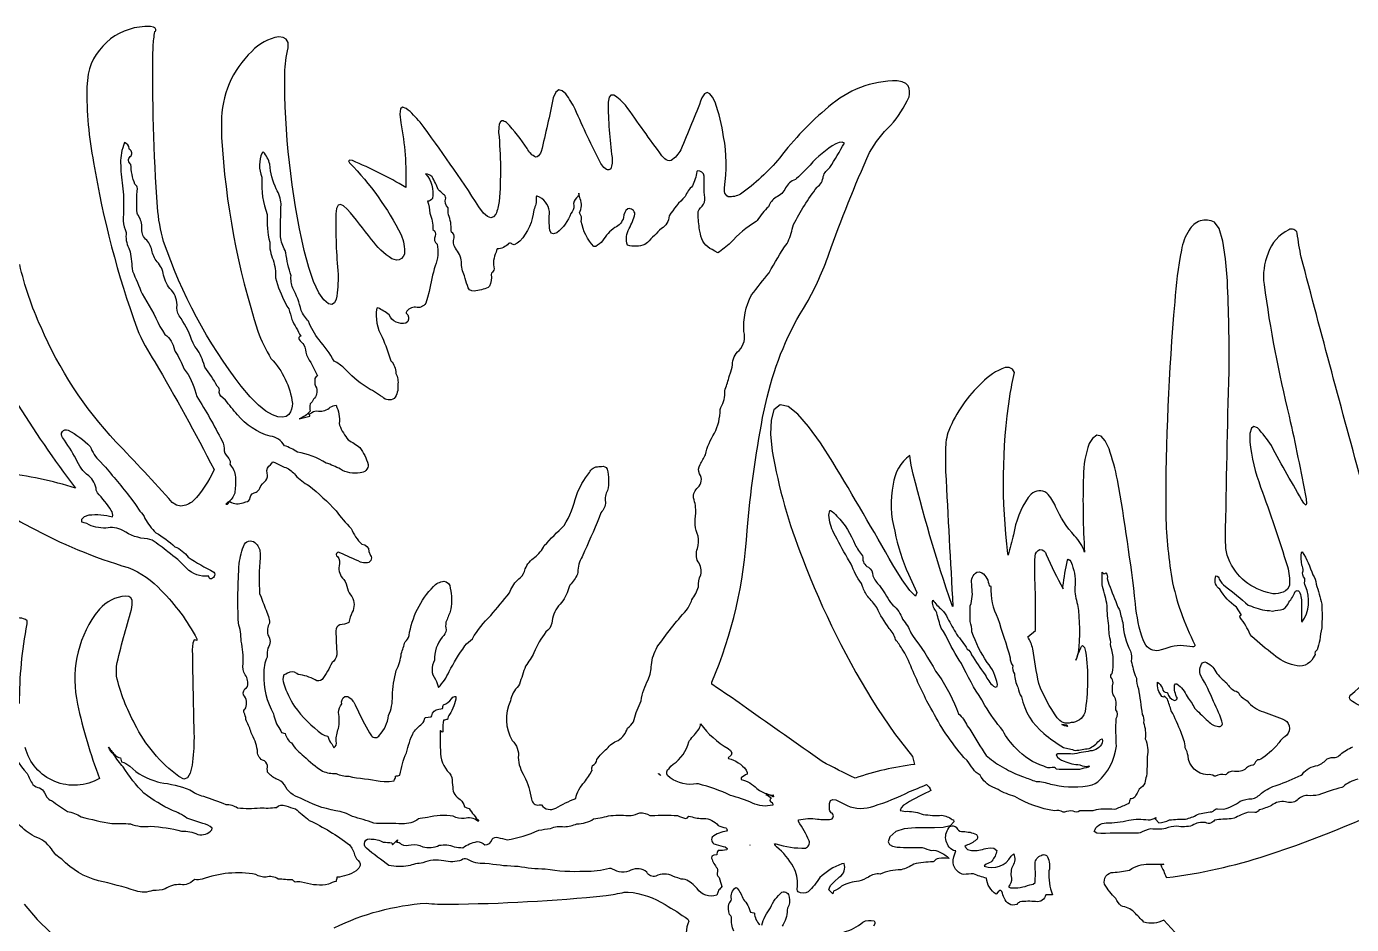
# Model space of a CAD drawing. Extents: x 0.4 to 24.4, y 0.2 to 14.2.
# Drawn here: x 9.95 to 19.04, y 8.08 to 14.25 of the extents above; entities that cross this region are included whole.
import ezdxf

# ---------------------------------------------------------------- set-up
doc = ezdxf.new("R2010")
doc.units = 0
doc.linetypes.add('0', pattern=[0])
doc.layers.add('1', color=7, linetype='0')

msp = doc.modelspace()

# ---------------------------------------------------------------- linework, layer by layer
at = {"layer": '1'}
for points in [[(19.121004, 11.087556, -0.003486), (18.698509, 12.661342, -0.031668), (18.670921, 12.827099, 0.461411), (18.611954, 12.849461, 0.199747), (18.470793, 12.688929, 0.13223), (18.44268, 12.473296, 0.027201), (18.615381, 11.569574, -0.007973), (18.731392, 11.001671), (18.734215, 10.967979), (18.728569, 10.95985), (18.714928, 10.973152, -0.008587), (18.492907, 11.367861, 0.051324), (18.397316, 11.489193), (18.373352, 11.499516), (18.35553, 11.487858), (18.345016, 11.450653), (18.344032, 11.394524, 0.057616), (18.419266, 11.082943, -0.011447), (18.603632, 10.538772, -0.069016), (18.617363, 10.408577), (18.604683, 10.381752, -0.266029), (18.466452, 10.359557, -0.25957), (18.189621, 10.616028), (18.180878, 10.661495), (18.17783, 10.727157, -0.002482), (18.202181, 11.876816, 0.014275), (18.191109, 12.498535), (18.178619, 12.649899), (18.160309, 12.771603), (18.135361, 12.857407), (18.102928, 12.90107, 0.417207), (17.928545, 12.846801, 0.1089), (17.876114, 12.710098, 0.036088), (17.829651, 12.354006, 0.022357), (17.767717, 10.918023, 0.035959), (17.80921, 10.455759, 0.070085), (17.968266, 9.999756, -0.563481), (17.952095, 9.986938), (17.934013, 9.988071, 0.149121), (17.761002, 9.972889), (17.735931, 9.965881, -0.354461), (17.631729, 9.998066), (17.614983, 10.028652, -0.068122), (17.56057, 10.282097, 0.014552), (17.436609, 11.134024, 0.030036), (17.378616, 11.346436), (17.352692, 11.4011), (17.325111, 11.433205), (17.295822, 11.439465), (17.264748, 11.416588), (17.243195, 11.383224, 0.090652), (17.202347, 11.156445, 0.023042), (17.210747, 10.635738, 0.119522), (17.142307, 10.748599, -0.090415), (17.011621, 10.95018, 0.090757), (16.951506, 11.042049, 0.360748), (16.84391, 11.034718), (16.822342, 11.012558, 0.103546), (16.722187, 10.755887, -0.004346), (16.686081, 10.616661), (16.684166, 10.625663, -0.066786), (16.696468, 11.705843, -0.016969), (16.730545, 11.868668), (16.71611, 11.893272), (16.693695, 11.904297), (16.664581, 11.903023, 0.120436), (16.506882, 11.800583, 0.107763), (16.277716, 11.47103, 0.089052), (16.256538, 11.340076), (16.255638, 11.270939), (16.256844, 11.19019, 0.002011), (16.307152, 10.264271), (16.301552, 10.271178, -0.024921), (16.020201, 11.233735), (16.015242, 11.266623), (16.011887, 11.299713, 0.207976), (15.896266, 11.1022, 0.111481), (15.906954, 10.780064, 0.053005), (16.002174, 10.484489), (16.058617, 10.360397), (16.05085, 10.334515), (16.011345, 10.372467), (15.958382, 10.446259), (15.894164, 10.548973, 0.006668), (15.481878, 11.254781), (15.39666, 11.386063), (15.315674, 11.497944), (15.241142, 11.583515), (15.175278, 11.635876), (15.120285, 11.648121), (15.078377, 11.613342), (15.058388, 11.541729), (15.055634, 11.446922), (15.066895, 11.329643, 0.053409), (15.273743, 10.595604, 0.050686), (15.789345, 9.563377), (15.906502, 9.391666), (16.028908, 9.232529), (16.043755, 9.179535, 0.051098), (15.63517, 9.085186, -0.012995), (15.409852, 9.198536, 0.001475), (14.888856, 9.565986, 0.01203), (14.69153, 9.702703), (14.652855, 9.73016), (14.651924, 9.743614, 0.087587), (14.893409, 10.785635, -0.0234), (15.000731, 11.560473), (15.032539, 11.701111, -0.084506), (15.303189, 12.347139, 0.042341), (15.455902, 12.682458, -0.021916), (15.735205, 13.380762, -0.075391), (15.878645, 13.566218, 0.079519), (16.005354, 13.762392, 0.173312), (16.000175, 13.837414), (15.983902, 13.853981), (15.958878, 13.865654), (15.924332, 13.871819, 0.186576), (15.45329, 13.692548, 0.057344), (15.117831, 13.343966, -0.066055), (14.84818, 13.09428, -0.15494), (14.764573, 13.076831, -0.297243), (14.739777, 13.112522), (14.738274, 13.138157, 0.086685), (14.73269, 13.488373, 0.047519), (14.674194, 13.725445), (14.656982, 13.760494), (14.639023, 13.7831), (14.620605, 13.791084), (14.602013, 13.782269), (14.583549, 13.754467, -0.012914), (14.438096, 13.399014, -0.132413), (14.372686, 13.325973, -0.291338), (14.328888, 13.336166), (14.309569, 13.356327, -0.0028), (14.060007, 13.704131, 0.075045), (13.978081, 13.77441), (13.959351, 13.774551), (13.946281, 13.759075), (13.93972, 13.725838, 0.032067), (13.967049, 13.345242, -0.105758), (13.957682, 13.268084, -0.422027), (13.928841, 13.264313), (13.910706, 13.276871), (13.889755, 13.304512, -0.017419), (13.713491, 13.677662, 0.037822), (13.649582, 13.781803), (13.624802, 13.804398), (13.601929, 13.809738), (13.581375, 13.794781), (13.563575, 13.756481, -0.008943), (13.480697, 13.387196, -0.109305), (13.453682, 13.349312), (13.442955, 13.34787, -0.169552), (13.383537, 13.406807, 0.052105), (13.242672, 13.585343, 0.147676), (13.209518, 13.59761), (13.199837, 13.59079), (13.192856, 13.575672), (13.188881, 13.551357), (13.18824, 13.516949, -0.042431), (13.192213, 13.043171, -0.059688), (13.168495, 12.956436), (13.15332, 12.937508), (13.134506, 12.931431), (13.11174, 12.939938), (13.084702, 12.96476), (13.052994, 13.007374, 0.017209), (12.649704, 13.587477, 0.049734), (12.554092, 13.682545), (12.529335, 13.691147), (12.513847, 13.679279), (12.508965, 13.64426), (12.515762, 13.584057, -0.059599), (12.550079, 13.140697, 0.035275), (12.184013, 13.324635), (12.165543, 13.327747), (12.15844, 13.323036), (12.164749, 13.309216, -0.075948), (12.518392, 12.815919, -0.118565), (12.541087, 12.682979, -0.338882), (12.486526, 12.640926), (12.456062, 12.649498, -0.09677), (12.315712, 12.783749, 0.014258), (12.149178, 12.991371), (12.123787, 13.013519), (12.102608, 13.023457), (12.086311, 13.018703), (12.075569, 12.996796), (12.070038, 12.958817, 0.023585), (12.08546, 12.543624, -0.052942), (12.073807, 12.373882), (12.061752, 12.347084), (12.044106, 12.335533), (12.020035, 12.341606), (11.988701, 12.367676), (11.952782, 12.417782), (11.91806, 12.493542), (11.884941, 12.591251), (11.853813, 12.707126, -0.056793), (11.71932, 13.92289, -0.038918), (11.742424, 14.098782), (11.742714, 14.134743), (11.729599, 14.157711), (11.707901, 14.170685), (11.679039, 14.174019, 0.168743), (11.493016, 14.073822, 0.208496), (11.285652, 13.587219), (11.286232, 13.48386, 0.063534), (11.535474, 12.152762, 0.051613), (11.625114, 11.966637, -0.15872), (11.772789, 11.658086, -0.159421), (11.748184, 11.581463), (11.729225, 11.568642), (11.704285, 11.563381), (11.673119, 11.566586), (11.635513, 11.579147), (11.591118, 11.603409), (11.539841, 11.645134), (11.482933, 11.703056), (11.421768, 11.775143, -0.083224), (10.888559, 12.76895, -0.055337), (10.846848, 13.004606, -0.023793), (10.816409, 14.109233, -0.031099), (10.828568, 14.210171, 0.670433), (10.818512, 14.240124), (10.797325, 14.244633, 0.365589), (10.369179, 13.917534), (10.360008, 13.830837, 0.047984), (10.407372, 13.310711, 0.045532), (10.706264, 12.16992, 0.049808), (10.827362, 11.944088, -0.013984), (11.234207, 11.203152, -0.091125), (11.090755, 10.987659, -0.149351), (11.006371, 10.953133), (10.977013, 10.959389), (10.947563, 10.977592, 0.010244), (10.560234, 11.394379, -0.086523), (10.04665, 12.181223, -0.051379), (9.900276, 12.610641, 0.16679)], [(9.865248, 11.683756, 0.024444), (10.283989, 11.075611, 0.046233), (9.791166, 11.180427, 0.075626)], [(9.670708, 11.035503, 0.102727), (9.969485, 10.811055, 0.051894), (10.645469, 10.530059, -0.123147), (10.871994, 10.372503, -0.077006), (11.115936, 10.042263), (11.117439, 10.030819), (11.110237, 10.031277), (11.097496, 10.034153), (11.089241, 10.011364), (11.085196, 9.965184, 0.003135), (11.097257, 9.363009, -0.025719), (11.084572, 9.173386), (11.071442, 9.118839), (11.052277, 9.086018), (11.026169, 9.079033), (10.993652, 9.096363, -0.120084), (10.690915, 9.455753, -0.065188), (10.564697, 9.785458), (10.564972, 9.853886, -0.022372), (10.668679, 10.243199, 0.074012), (10.671387, 10.306103), (10.663239, 10.322044), (10.648338, 10.331635), (10.625854, 10.334618, 0.200474), (10.449036, 10.245197), (10.418053, 10.208736, 0.208672), (10.296852, 9.593231, 0.03704), (10.448097, 9.083286, -0.496947), (9.938012, 9.29465, -0.089018)], [(9.899509, 9.59669, -0.048555), (9.951569, 10.143467), (9.950653, 10.165905, 0.280088), (9.850571, 10.174747)], [(19.144554, 9.558704, -0.013234), (19.035374, 9.619744, -0.409261), (19.039322, 9.656422, 0.041219), (19.231522, 9.858082, 0.072057)], [(18.165051, 7.668779, -0.000952), (17.754082, 8.1101, -0.193777), (17.617996, 8.096127, -0.011541), (17.551552, 8.165199, 0.137824), (17.461853, 8.207375, -0.082098), (17.425262, 8.259045, -0.075398), (17.348358, 8.356803, -0.495758), (17.406769, 8.438229, 0.040509), (17.519485, 8.454346, -0.163771), (17.651552, 8.494164, -0.010622), (17.755386, 8.493744), (17.734795, 8.48848), (17.734413, 8.486824, -0.024742), (17.770874, 8.406342), (17.77623, 8.402077, 0.046548), (18.458115, 8.553989), (18.661514, 8.623219), (18.872566, 8.702591, 0.036331), (20.837395, 9.666466, 0.02601)], [(9.821129, 9.30933, 0.060978), (9.950455, 9.116821, 0.029277), (9.990906, 9.041637, 0.148328), (10.036987, 9.018196, -0.151792), (10.069969, 8.985058), (10.086327, 8.954918, 0.195084), (10.118179, 8.931061, 0.007901), (10.2276, 8.85593, -0.098754), (10.321663, 8.820187, 0.023216), (10.53199, 8.772503, -0.029421), (10.661324, 8.771278, 0.130935), (10.799652, 8.754566, -0.045966), (11.011214, 8.722018, -0.101249), (11.123131, 8.699127, 0.285093), (11.219124, 8.729881), (11.222458, 8.741077, 0.12787), (11.156825, 8.773188, 0.007979), (11.046989, 8.811104, 0.083609), (10.948442, 8.862919, -0.047779), (10.75343, 8.980865, -0.052616), (10.611606, 9.161738, -0.050573), (10.545296, 9.248737, -0.103912), (10.510056, 9.296555, -0.013824), (10.555881, 9.240291, 0.117128), (10.59137, 9.225491), (10.598045, 9.197773, -0.138374), (10.655815, 9.166237, 0.12576), (10.84663, 9.060761), (10.863472, 9.054424, -0.066257), (11.068893, 9.005119, 0.110269), (11.161787, 8.960644, 0.001245), (11.314896, 8.905205, -0.121021), (11.39621, 8.882, 0.071392), (11.550407, 8.882263, 0.057681), (11.663353, 8.884331, -0.346218), (11.726262, 8.89467, 0.007484), (11.793121, 8.873905, -0.012671), (11.886917, 8.794888, -0.055853), (12.163411, 8.627368, -0.144756), (12.198608, 8.557922, 0.109977), (12.233749, 8.508379, -0.286968), (12.227943, 8.466084), (12.209778, 8.448154, -0.117714), (12.07811, 8.404312, -0.022171), (12.071953, 8.376087, 0.059507), (12.019734, 8.356201), (12.000497, 8.351826, -0.100341), (11.834882, 8.371904, 0.008619), (11.791605, 8.372007, -0.036277), (11.774101, 8.385841, -0.014016), (11.674355, 8.392593, 0.222218), (11.591698, 8.406197, -0.173844), (11.521141, 8.423534, 0.132894), (11.151792, 8.391005, -0.092012), (11.102821, 8.389141), (11.095131, 8.385666, -0.251579), (11.005222, 8.354053, 0.170049), (10.899048, 8.324486, -0.103072), (10.815308, 8.314556, -0.178273), (10.697693, 8.310616, 0.03131), (10.440136, 8.379604, -0.131591), (10.188875, 8.528109, -0.12257), (10.118049, 8.599618, 0.162971), (10.001175, 8.684853, -0.08651), (9.894836, 8.767353, 0.070873)], [(19.085419, 9.077644, 0.1297), (18.985161, 9.025898), (18.975601, 9.021347, 0.030812), (18.818932, 8.969578, -0.079741), (18.739998, 8.966251, 0.191241), (18.670197, 8.933838, -0.266521), (18.590073, 8.922558, 0.217486), (18.494347, 8.897923, -0.049735), (18.408615, 8.866474, -0.296253), (18.378532, 8.848843), (18.334282, 8.851147, 0.046701), (18.236801, 8.809387), (18.21801, 8.804714, 0.035794), (18.103661, 8.797649, -0.396906), (18.041327, 8.779766, 0.184343), (17.94989, 8.759586, -0.11976), (17.844368, 8.755444, 0.102706), (17.766403, 8.73819, -0.052134), (17.666267, 8.736019, 0.063155), (17.592491, 8.710335), (17.581383, 8.708172, 0.004089), (17.321701, 8.704956), (17.295891, 8.708408), (17.277443, 8.719067, -0.347369), (17.358086, 8.777599, 0.07228), (17.513731, 8.796982, -0.078062), (17.647879, 8.798615, 0.152722), (17.699074, 8.815575), (17.697502, 8.803337), (17.69796, 8.802288), (17.720947, 8.779282, 0.103089), (17.79287, 8.797882, -0.037575), (17.903175, 8.803856, 0.080964), (17.985649, 8.835194, -0.069542), (18.085098, 8.853756), (18.093895, 8.857296, -0.293617), (18.12426, 8.874603), (18.167358, 8.872368, 0.082648), (18.279846, 8.926315, -0.115019), (18.357735, 8.943069, 0.178805), (18.425117, 8.983006, -0.086826), (18.532623, 9.036663, 0.032736), (18.697525, 9.105701), (18.705978, 9.112888, -0.207731), (18.811832, 9.172356, 0.099683), (18.8769, 9.217872, -0.163669), (18.92984, 9.226296, 0.192473), (18.967119, 9.248377, -0.072919), (19.052475, 9.300102, 0.119376)], [(12.060181, 8.057941, -0.095781), (12.690521, 8.226902, 0.043825), (12.845176, 8.219872, 0.023243), (13.92721, 8.279632, 0.020867), (14.050514, 8.301453), (14.078033, 8.303074, -0.119278), (14.331215, 8.216579, -0.028251), (14.486717, 8.11594), (14.493454, 8.103962, 0.175075), (14.484329, 7.941866, -0.053842)], [(14.802658, 8.034443, -0.118945), (14.787108, 8.129569, 0.216145), (14.772415, 8.148136, -0.150255), (14.770706, 8.226238, 0.139136), (14.786812, 8.253204, -0.300348), (14.816666, 8.334553), (14.826424, 8.33041, -0.071761), (14.868134, 8.251606, -0.143121), (14.916229, 8.165092), (14.940994, 8.160126), (14.944969, 8.158558, 0.2079), (14.980835, 8.080017)], [(14.994781, 8.075047, -0.098169), (15.054497, 8.194473, -0.127706), (15.133431, 8.3022, -0.517905), (15.18264, 8.268922, -0.170416), (15.17205, 8.191757), (15.168411, 8.17897, -0.152634), (15.134562, 8.068308, 0.022379)], [(15.557068, 8.029667, 0.13346), (15.688827, 8.096699, -0.204196), (15.765533, 8.104782), (15.770821, 8.096622), (15.769905, 8.084965), (15.761917, 8.069851, -0.036824)]]:
    msp.add_lwpolyline(points, format="xyb", dxfattribs=at)
for points in [[(13.739133, 13.10007, -0.269818), (13.722453, 13.069249, 0.266851), (13.703583, 13.015503, -0.236195), (13.684479, 12.96151, -0.13827), (13.587753, 12.829735), (13.565125, 12.820705), (13.54789, 12.826996), (13.538696, 12.847122, -0.031677), (13.537016, 12.97519, 0.285163), (13.452198, 13.08081, 0.483149), (13.446175, 13.068939, -0.141514), (13.429001, 12.986446, -0.1665), (13.334511, 12.771458), (13.316193, 12.757378), (13.294907, 12.745461), (13.280731, 12.750084, 0.476066), (13.257011, 12.754749, -0.191176), (13.178123, 12.717674), (13.173904, 12.70808), (13.171173, 12.695553, 0.175059), (13.157032, 12.580376, -0.215212), (13.140152, 12.552315), (13.13768, 12.542362, -0.147964), (13.124695, 12.461887), (13.116295, 12.454449, -0.08647), (13.02034, 12.428276, -0.413494), (12.973846, 12.466225, -0.041625), (12.954903, 12.532833, -0.153464), (12.933549, 12.630124, 0.149669), (12.891023, 12.722326, -0.233264), (12.882219, 12.795344, 0.303299), (12.86554, 12.833717), (12.863182, 12.843948, 0.101214), (12.843921, 12.953046, -0.036693), (12.841667, 13.000984, -0.312108), (12.824623, 13.066418, 0.27158), (12.809451, 13.092704, 0.009462), (12.773903, 13.125484, 0.041949), (12.730961, 13.213734, 0.183888), (12.686859, 13.233902, -0.239503), (12.733124, 13.064726, -0.286441), (12.699165, 13.045151, -0.073413), (12.716133, 12.964142, -0.095713), (12.737083, 12.852268, -0.375716), (12.751816, 12.806351, 0.355413), (12.765762, 12.751255, -0.139745), (12.753148, 12.602951, 0.035887), (12.711618, 12.426064), (12.700616, 12.385709), (12.687607, 12.345955, -0.346308), (12.617806, 12.318045, 0.286405), (12.553055, 12.281712), (12.553879, 12.276993, -0.327618), (12.565704, 12.219997), (12.551872, 12.208015, -0.358081), (12.436226, 12.265739, 0.061301), (12.3591, 12.313457), (12.351326, 12.311039, 0.17657), (12.388695, 12.112156, -0.034358), (12.448204, 11.94939, -0.208207), (12.481552, 11.863766, -0.179199), (12.495519, 11.781451, -0.199944), (12.47155, 11.691338, -0.376643), (12.392108, 11.701485, 0.020808), (12.278275, 11.770387, -0.060734), (12.126383, 11.901424, 0.055997), (12.05925, 11.947418, 0.049598), (11.955887, 12.093849, -0.082021), (11.882896, 12.221558, -0.062089), (11.831696, 12.296059, 0.07211), (11.774654, 12.448693, -0.109261), (11.763275, 12.534554, -0.045283), (11.727196, 12.692089), (11.722389, 12.708401, -0.080023), (11.689865, 12.801811, -0.009319), (11.69462, 13.02674, 0.12095), (11.662041, 13.129679, -0.094782), (11.617072, 13.299175, 0.132892), (11.572166, 13.383991), (11.564285, 13.378483, 0.200019), (11.562386, 13.210083), (11.563248, 13.199886, 0.106625), (11.599075, 12.954033, 0.073209), (11.6166, 12.765156, 0.116719), (11.639664, 12.643053, -0.101579), (11.655579, 12.519661), (11.670148, 12.473921, 0.058267), (11.746829, 12.306019, -0.0525), (11.767426, 12.233551, -0.008342), (11.829582, 12.118439, 0.585702), (11.818642, 12.095295, 0.024241), (11.851379, 12.059971, -0.053546), (11.868446, 11.990868, -0.015783), (11.943942, 11.847333, 0.284097), (11.926168, 11.819241, 0.182072), (11.937708, 11.763764, -0.266184), (11.917854, 11.68597, -0.083179), (11.89518, 11.654301, 0.117468), (11.893715, 11.604225, -0.112609), (11.819221, 11.550705), (11.892281, 11.569004, 0.236175), (11.883481, 11.586783, 0.220347), (11.905892, 11.595145, -0.236358), (11.951072, 11.604383, 0.222226), (12.032635, 11.631865, -0.087875), (12.071884, 11.645187, -0.130676), (12.094055, 11.518757), (12.095879, 11.507492, 0.077369), (12.156227, 11.406811, -0.035827), (12.235191, 11.35471, -0.078094), (12.293102, 11.239016, -0.43608), (12.236687, 11.181809, -0.196207), (12.101898, 11.206435, 0.04275), (12.003342, 11.248405, 0.095363), (11.80674, 11.323235, 0.067704), (11.717331, 11.367313, 0.249362), (11.619461, 11.431841, -0.15176), (11.394443, 11.580221, -0.012522), (11.312004, 11.680424), (11.293869, 11.696354, -0.321622), (11.271386, 11.748816, 0.273704), (11.256703, 11.775021, 0.040304), (11.171364, 11.907257), (11.163567, 11.932079, 0.096232), (11.103559, 12.048294), (11.090574, 12.071806), (11.079407, 12.096233, 0.080725), (10.994573, 12.258498, -0.178432), (10.98034, 12.333856, 0.211125), (10.930282, 12.446229, -0.12491), (10.885565, 12.551952, 0.137205), (10.836249, 12.638435, -0.118889), (10.805624, 12.720451, 0.130914), (10.75633, 12.793733, -0.191369), (10.738999, 12.872885, 0.149779), (10.70945, 12.955944), (10.706772, 12.96439, -0.05075), (10.708551, 13.132407, 0.218698), (10.691475, 13.162251, -0.09592), (10.664207, 13.298626, -0.518887), (10.659561, 13.35228, 0.522341), (10.655006, 13.400387), (10.651665, 13.40749, 0.292329), (10.619446, 13.449085), (10.612766, 13.427926, 0.104263), (10.593429, 13.290181, 0.040972), (10.609324, 13.131516), (10.612367, 13.088653, -0.015463), (10.610279, 12.912042, 0.094136), (10.631508, 12.831772, 0.144453), (10.64872, 12.723103), (10.657814, 12.698856, -0.005766), (10.675056, 12.566174, -0.003352), (10.740531, 12.409428, -0.032683), (10.863385, 12.186068), (10.879813, 12.158263), (10.897751, 12.131409, -0.18695), (10.962685, 12.025745), (10.967216, 12.014679, -0.056894), (11.02961, 11.892902, -0.105778), (11.108536, 11.727966), (11.117371, 11.705395, -0.018292), (11.289962, 11.400837, -0.099472), (11.304579, 11.330955, 0.154506), (11.33711, 11.279263, -0.198518), (11.343575, 11.239559), (11.351679, 11.227907, -0.171915), (11.382429, 11.140329, -0.029001), (11.376214, 11.041264, -0.171436), (11.330162, 10.978951), (11.314751, 10.964954), (11.32576, 10.965897), (11.343178, 10.983303, 0.227298), (11.435347, 10.975931), (11.452563, 10.981436, 0.367002), (11.482153, 11.012589, -0.306808), (11.522627, 11.048227, 0.198307), (11.548059, 11.076228, -0.115095), (11.59085, 11.128307, 0.26221), (11.598688, 11.179262, -0.340359), (11.622902, 11.236504), (11.631305, 11.24623), (11.638924, 11.25658), (11.651535, 11.251322, 0.033462), (11.726513, 11.217316, -0.127702), (11.793682, 11.165471, 0.098343), (11.886002, 11.094154, -0.031329), (12.073227, 10.920361, 0.042876), (12.175552, 10.799469, 0.11251), (12.249908, 10.690891, -0.409177), (12.29725, 10.641644), (12.307884, 10.614262, -0.677909), (12.278454, 10.563258, -0.113766), (12.240936, 10.568092, 0.00512), (12.097549, 10.632645, 1.095347), (12.082356, 10.606245, -0.26354), (12.092357, 10.542931, 0.2457), (12.124763, 10.448158, -0.147231), (12.150068, 10.387344, 0.126334), (12.180455, 10.330907, -0.257932), (12.182991, 10.223692, 0.036502), (12.15889, 10.15395, -0.099691), (12.098567, 10.138147, 0.337941), (12.070755, 10.095291, 0.013268), (12.07787, 9.930957, -0.20916), (12.044342, 9.879009, -0.043617), (11.97697, 9.761836, -0.331288), (11.927551, 9.75885, 0.103193), (11.811783, 9.797207), (11.801844, 9.804272, 0.31279), (11.739841, 9.805717), (11.726317, 9.799749), (11.71302, 9.793289, 0.179499), (11.712438, 9.732299, 0.046965), (11.786179, 9.577301, 0.069099), (11.976288, 9.386667, 0.099268), (12.015778, 9.372597), (12.018263, 9.365726, 0.135536), (12.042187, 9.319893), (12.049726, 9.306537), (12.056175, 9.292622, 0.341796), (12.073804, 9.338257, -0.118873), (12.08949, 9.426394, 0.092275), (12.088593, 9.535824, -0.173586), (12.111824, 9.594082, -0.333353), (12.132996, 9.64484), (12.152412, 9.646305, -0.142622), (12.203506, 9.589157), (12.225912, 9.541116, 0.032637), (12.314354, 9.375885, 0.542219), (12.369999, 9.380337, 0.174059), (12.431404, 9.5144, 0.131379), (12.458469, 9.64833, -0.053568), (12.484482, 9.822979, 0.095703), (12.520088, 9.939323, 0.012243), (12.54541, 10.020977, 0.159605), (12.573006, 10.063675, -0.154015), (12.740189, 10.401165, -0.18177), (12.811811, 10.436182, -0.384372), (12.856511, 10.389426), (12.859772, 10.36952, -0.096143), (12.856229, 10.22977, 0.00624), (12.826606, 10.155902, 0.111487), (12.827677, 10.103041, -0.209582), (12.801484, 10.053701, 0.18246), (12.748436, 9.893829, 0.317834), (12.754646, 9.762883, -0.067922), (12.774986, 9.707108, 0.083592), (12.848022, 9.816119, -0.030189), (12.956262, 9.992969, -0.05607), (13.007782, 10.041718, -0.064631), (13.133723, 10.202139, 0.013872), (13.262001, 10.357368), (13.272265, 10.379848, -0.125888), (13.337459, 10.461451, 0.128691), (13.37066, 10.520853, -0.148192), (13.436424, 10.60171, 0.111607), (13.501556, 10.68124, -0.017571), (13.638954, 10.819023, 0.069937), (13.721669, 11.02581, -0.07627), (13.811028, 11.183044, -0.306901), (13.876755, 11.223606), (13.89344, 11.225258, -0.355564), (13.933861, 11.206947, -0.104922), (13.936157, 11.060226, 0.220588), (13.922832, 10.980757, -0.180997), (13.890511, 10.906731, -0.013927), (13.77781, 10.643238), (13.76268, 10.604763, 0.150682), (13.731422, 10.498234), (13.729004, 10.48584, -0.078448), (13.677856, 10.40966), (13.671562, 10.398029), (13.663544, 10.371393, -0.124586), (13.598747, 10.267723, 0.151601), (13.553882, 10.148007, -0.171718), (13.513084, 10.088501, 0.079893), (13.430754, 9.945741, -0.04034), (13.373245, 9.853413, 0.019451), (13.33194, 9.730145), (13.324867, 9.719006, 0.155988), (13.269327, 9.615416, 0.251728), (13.281693, 9.343632, -0.240589), (13.323166, 9.227033, 0.139088), (13.364493, 9.098577, -0.076377), (13.413399, 8.940777, 0.421178), (13.467339, 8.900902), (13.482224, 8.900791, 0.375428), (13.58091, 8.878853, -0.04811), (13.717285, 8.944321, -0.146754), (13.777535, 9.058123, 0.041778), (13.829803, 9.138435, -0.171087), (13.833405, 9.171669, 0.230471), (13.863309, 9.212447, -0.099019), (13.931932, 9.286489, -0.162227), (14.008759, 9.343884, 0.184058), (14.072159, 9.428112, 0.074536), (14.113831, 9.471077, -0.069409), (14.160454, 9.599136), (14.166344, 9.615997, -0.084348), (14.215405, 9.760731, 0.089651), (14.236629, 9.862705, -0.110216), (14.277451, 9.985645, -0.034604), (14.477405, 10.237948, 0.08448), (14.514389, 10.309258, 0.090007), (14.560081, 10.398785, -0.130789), (14.575226, 10.479908, 0.249975), (14.556841, 10.570518, -0.210616), (14.55344, 10.662415, 0.103981), (14.558365, 10.745895, -0.159148), (14.542065, 10.903706, 0.099058), (14.525264, 11.008344, -0.233932), (14.555679, 11.08007, 0.383781), (14.567142, 11.173326, -0.270955), (14.572082, 11.237551, -0.025325), (14.607635, 11.305542, -0.087132), (14.670172, 11.452269, 0.112754), (14.709167, 11.615322), (14.713409, 11.630379, 0.155911), (14.740674, 11.743338), (14.742835, 11.755943, 0.047303), (14.771174, 11.842948), (14.781269, 11.874404), (14.791824, 11.905708), (14.794205, 11.921955, -0.230253), (14.83933, 12.021877, 0.266279), (14.871712, 12.150631, -0.139678), (14.924828, 12.402023, -0.010777), (15.045906, 12.554913, -0.027168), (15.168008, 12.756255, 0.089174), (15.206787, 12.869442), (15.21225, 12.885357, -0.047616), (15.373756, 13.141514, 0.243698), (15.416089, 13.216453, -0.159433), (15.462677, 13.276256, 0.001973), (15.56228, 13.444244), (15.547035, 13.451881), (15.525406, 13.449318), (15.502808, 13.440422, 0.080052), (15.325905, 13.293701, -0.009097), (15.234138, 13.200661), (15.225052, 13.194664, 0.20075), (15.15802, 13.137051, -0.205822), (15.092384, 13.073597, 0.153101), (15.040909, 13.008095, 0.068923), (14.963562, 12.91354), (14.955406, 12.905907, 0.076239), (14.780079, 12.760705, -0.039565), (14.692101, 12.691273), (14.672768, 12.703209), (14.653656, 12.713882, -0.264526), (14.573999, 12.822326), (14.567906, 12.849144, -0.026472), (14.556871, 12.958478, -0.264992), (14.585866, 13.010941, 0.215467), (14.603027, 13.071022, -0.036606), (14.599342, 13.218337, 0.387691), (14.55426, 13.254631), (14.549294, 13.249336, -0.063283), (14.519577, 13.150642, 0.104683), (14.468819, 13.077686, 0.062713), (14.358879, 12.944958, -0.260776), (14.305651, 12.858262, 0.017657), (14.210487, 12.761852), (14.191788, 12.748852, -0.16847), (14.073647, 12.743755, -0.226571), (14.084438, 12.859019, 0.057027), (14.123809, 12.957027, 0.474139), (14.074417, 12.993584, 0.224738), (14.046044, 12.934834, -0.22995), (13.98592, 12.864865, 0.098489), (13.901958, 12.773511, -0.084018), (13.855049, 12.734718), (13.842583, 12.733696, -0.144728), (13.755524, 12.906471, 0.222705), (13.742821, 12.966927, 0.237225), (13.748075, 13.061591, -0.050604)], [(10.917892, 10.637825, 0.036075), (10.808815, 10.718239), (10.793159, 10.723801), (10.777077, 10.727409, -0.133477), (10.608627, 10.784515, 0.176685), (10.491493, 10.801813, -0.144351), (10.360973, 10.832816, 0.047002), (10.326416, 10.841305), (10.326759, 10.862076), (10.345802, 10.88121), (10.376068, 10.891544, -0.094441), (10.537598, 10.878822, 0.236393), (10.528954, 10.922813, 0.036261), (10.433891, 11.044258), (10.429367, 11.053074), (10.42601, 11.06245, 0.215134), (10.373802, 11.159435, -0.125932), (10.28751, 11.275366, 0.032598), (10.194794, 11.423923, -0.805397), (10.232315, 11.474125, -0.078457), (10.384651, 11.362244, 0.124302), (10.451691, 11.25848), (10.476449, 11.233698, -0.010925), (10.66327, 11.007329), (10.694724, 10.962912), (10.724915, 10.917625, -0.163563), (10.759232, 10.867214, 0.058104), (10.834801, 10.770214, -0.047472), (10.965805, 10.673214, -0.14499), (11.056755, 10.602184, 0.025389), (11.232167, 10.499898, -0.680334), (11.207703, 10.453739), (11.201126, 10.460751), (11.197784, 10.47245, -0.237073), (11.046257, 10.52552, 0.05042)], [(15.95829, 9.971447, 0.032718), (15.913345, 10.035809, 0.115162), (15.869484, 10.113297, -0.047801), (15.78418, 10.255473, 0.04202), (15.721614, 10.331283, -0.083333), (15.687141, 10.401634), (15.678177, 10.420376, -0.060894), (15.607384, 10.554527), (15.582385, 10.595936, -0.001218), (15.488564, 10.767809, -0.096744), (15.455322, 10.889668), (15.46167, 10.922714), (15.4654, 10.922762, -0.092313), (15.510069, 10.884254, -0.105253), (15.634636, 10.687817, 0.027321), (15.685898, 10.610825), (15.688744, 10.601768, 0.327118), (15.726189, 10.533779, -0.245724), (15.757469, 10.473606, 0.097377), (15.80307, 10.407402, -0.011755), (15.878494, 10.29023), (15.894524, 10.272404, -0.136467), (15.961418, 10.175827, -0.095667), (16.017731, 10.082001), (16.028763, 10.063839, -0.038451), (16.187973, 9.819038), (16.210627, 9.790249, -0.055564), (16.345528, 9.527653, -0.105182), (16.404678, 9.444336), (16.423018, 9.42028, 0.003425), (16.534782, 9.239586), (16.556936, 9.222289, 0.06201), (16.675613, 9.146681, 0.065477), (16.792109, 9.094397, 0.021254), (16.878014, 9.062614, -0.084464), (16.977394, 9.04372), (17.003557, 9.040104, 0.120682), (17.261864, 9.04018), (17.283653, 9.049019), (17.302162, 9.060432, 0.183025), (17.429001, 9.304482, -0.021365), (17.427498, 9.494102, 0.306038), (17.426155, 9.555054), (17.424805, 9.564571), (17.424667, 9.575378, 0.222296), (17.40731, 9.658092, -0.130968), (17.406454, 9.739826, 0.209104), (17.390656, 9.778019, -0.272303), (17.398949, 9.803249, 0.140694), (17.390574, 9.987679), (17.389614, 10.003679), (17.391083, 10.019642, -0.068041), (17.376808, 10.131546, -0.033782), (17.365059, 10.26852, 0.053079), (17.33287, 10.399918, -0.038565), (17.332298, 10.499428), (17.343307, 10.488434, 0.32511), (17.355766, 10.494175, -0.296547), (17.366203, 10.455723), (17.378014, 10.416672, 0.003372), (17.439913, 10.258368), (17.449249, 10.245422, 0.022129), (17.473101, 10.154492, 0.099625), (17.525736, 9.955929, -0.097795), (17.531448, 9.888973, 0.047843), (17.563915, 9.776978), (17.568207, 9.771027, 0.125419), (17.579781, 9.699276, -0.008915), (17.606049, 9.523033, -0.179643), (17.615318, 9.467491, -0.11325), (17.626549, 9.355644, -0.165499), (17.639687, 9.231091, -0.028437), (17.635757, 9.099491, 0.085096), (17.624962, 9.051613, -0.130037), (17.58596, 9.010162, 0.011408), (17.556032, 8.954505, -0.206164), (17.523682, 8.942249, -0.056792), (17.514687, 8.911278), (17.498461, 8.903283, 0.013401), (17.425276, 8.872252), (17.412813, 8.869556, 0.081577), (17.291265, 8.866796), (17.267944, 8.860355, 0.03997), (17.177994, 8.859474, -0.330479), (17.132065, 8.858532, 0.130538), (17.072334, 8.852558), (17.063812, 8.852341, 0.183206), (17.004501, 8.861347, -0.100256), (16.732086, 8.958485, -0.067028), (16.618439, 9.006416), (16.580986, 9.023438, -0.193348), (16.493988, 9.106037, -0.166624), (16.446083, 9.148535, -0.020401), (16.405342, 9.205505), (16.382526, 9.22753, -0.059721), (16.156067, 9.565384), (16.128658, 9.612699, -0.016361), (15.99298, 9.911675), (15.976522, 9.942076)], [(12.069839, 8.861359, -0.082593), (11.826958, 8.948521, -0.227776), (11.718408, 9.039528, 0.168814), (11.659369, 9.080839, -0.11466), (11.602394, 9.12611, -0.083977), (11.601822, 9.171059, 0.298031), (11.567299, 9.208073, -0.277613), (11.531967, 9.277287, 0.090048), (11.488564, 9.396564, 0.076889), (11.456291, 9.476094), (11.453793, 9.488464, 0.088444), (11.439644, 9.536848, -0.34281), (11.447403, 9.561134), (11.451973, 9.567258, 0.281457), (11.436752, 9.657143, -0.378104), (11.45768, 9.705708), (11.464165, 9.714172, 0.224147), (11.448143, 9.794178, -0.159014), (11.433846, 9.871529, 0.070981), (11.420425, 10.025234, 0.07222), (11.401215, 10.151713, -0.02659), (11.407016, 10.557446, -0.066024), (11.443235, 10.692126, -0.5159), (11.522658, 10.694093, -0.224281), (11.55069, 10.621895), (11.550987, 10.597519, 0.040379), (11.54747, 10.349957), (11.554858, 10.334098, 0.009515), (11.597576, 10.225073), (11.607583, 10.194283), (11.615715, 10.162945), (11.614632, 10.149479, 0.191038), (11.603432, 10.068478, -0.328907), (11.604347, 9.977386, 0.12832), (11.600273, 9.922955), (11.598808, 9.915771, 0.125924), (11.576082, 9.799371, 0.13749), (11.642723, 9.526367, 0.12766), (11.686914, 9.421873), (11.692481, 9.409914), (11.696503, 9.39735), (11.721992, 9.391216, 0.157701), (11.765381, 9.32629, 0.088989), (11.851387, 9.236645, 0.055645), (11.979446, 9.133816, 0.110747), (12.072678, 9.116566, 0.093953), (12.158997, 9.097881), (12.18561, 9.091429, -0.00675), (12.402771, 9.060989), (12.436882, 9.061539), (12.470627, 9.067444, 0.106461), (12.48053, 9.098171, -0.002085), (12.510681, 9.105648, -0.059922), (12.554581, 9.258369, -0.048577), (12.60331, 9.399879, -0.070345), (12.661987, 9.457115, 0.158919), (12.682739, 9.500946), (12.72464, 9.50631), (12.730225, 9.512348, -0.398232), (12.777031, 9.558014), (12.79229, 9.560375), (12.80323, 9.563202, -0.020309), (12.808899, 9.589115, 0.180429), (12.864044, 9.630592), (12.874771, 9.640247), (12.886803, 9.646461), (12.895462, 9.644524, -0.134596), (12.850024, 9.522526, 0.048467), (12.836571, 9.488476, -0.018685), (12.810745, 9.482758, 0.076897), (12.80616, 9.415489), (12.803986, 9.403881), (12.801392, 9.401676), (12.788284, 9.412098), (12.787773, 9.409424), (12.787811, 9.299507), (12.788284, 9.274471, 0.222881), (12.85099, 9.119995, -0.179306), (12.870216, 9.055676), (12.872803, 9.022278, 0.273122), (12.925213, 8.938725, -0.153264), (12.953575, 8.889057, 0.058802), (12.986015, 8.877163, 0.035926), (13.0522, 8.7896), (13.045845, 8.790226, 0.244685), (12.952657, 8.80711, -0.147448), (12.87706, 8.823132, 0.101257), (12.699036, 8.815685), (12.650223, 8.8083), (12.638306, 8.804539, -0.167167), (12.526123, 8.771362, 0.008717), (12.349541, 8.773674), (12.330559, 8.776699, 0.019027), (12.183914, 8.821159, 0.109914)], [(16.874054, 10.35583, -0.025849), (16.870352, 10.609899, -0.25222), (16.904243, 10.654572, -0.324522), (16.947777, 10.621422, 0.026577), (17.063034, 10.385597), (17.062103, 10.401134, -0.026413), (17.093735, 10.581081), (17.098877, 10.587776, -0.216358), (17.124512, 10.54902, -0.125928), (17.143257, 10.393528, 0.083803), (17.162575, 10.277634, -0.066731), (17.166027, 9.945562, -0.049939), (17.150291, 9.895115), (17.15564, 9.905331, -0.060513), (17.189919, 9.988605), (17.197495, 9.996124), (17.209198, 9.981552), (17.21801, 9.955128, -0.07508), (17.212326, 9.532379, -0.28226), (17.118294, 9.466106, -0.337595), (17.022446, 9.499886, -0.059764), (16.896095, 9.734779, -0.01829), (16.855736, 9.971792, 0.086584), (16.820633, 10.054581), (16.874054, 10.099209)], [(18.177727, 10.401459, -0.009906), (18.334244, 10.273018), (18.356224, 10.265185, 0.091578), (18.480837, 10.235439), (18.500023, 10.231659, -0.014055), (18.573967, 10.24398, 0.185493), (18.612923, 10.29287, 0.074144), (18.655861, 10.36534, -0.658023), (18.688835, 10.356838, -0.100036), (18.698914, 10.258339, -0.009466), (18.699097, 10.166458), (18.702271, 10.155098, 0.271774), (18.726255, 10.403112, -0.158447), (18.72377, 10.449493), (18.722618, 10.454967, -0.291974), (18.710617, 10.508183, 0.124136), (18.703085, 10.547909, -0.108003), (18.700134, 10.634708), (18.704651, 10.638573, -0.063041), (18.776878, 10.481216, -0.177001), (18.800842, 10.416527, -0.015161), (18.839317, 10.279644, -0.017418), (18.839279, 10.117294, 0.055698), (18.825836, 10.033188, -0.029459), (18.806824, 9.964952, 0.375329), (18.793327, 9.934784), (18.781006, 9.911972, -0.379601), (18.649918, 9.860344, -0.129977), (18.50856, 9.932926, -0.019712), (18.358517, 10.057542), (18.348307, 10.072059, 0.056303), (18.278763, 10.186954), (18.277023, 10.198505), (18.284798, 10.204723), (18.284683, 10.208195), (18.253654, 10.259869, -0.118756), (18.139137, 10.383152, -0.347182), (18.109436, 10.462944), (18.112198, 10.474819, -0.330498), (18.135244, 10.450799, 0.102085)], [(16.229134, 10.241634, -0.111422), (16.269781, 10.182165, 0.001105), (16.331284, 10.072529, -0.030499), (16.405266, 9.971344, -0.242608), (16.433258, 9.932098, 0.017149), (16.528854, 9.794003, 0.106955), (16.584641, 9.716167), (16.599533, 9.710552), (16.609566, 9.715134), (16.612007, 9.728626, 0.131754), (16.542519, 9.879627, -0.064491), (16.437347, 10.08831, 0.124371), (16.424278, 10.15993, -0.001049), (16.426277, 10.268974, 0.122142), (16.436829, 10.397087), (16.436073, 10.417496, -0.309503), (16.471748, 10.498966), (16.488312, 10.501251), (16.506439, 10.495342, -0.203028), (16.554825, 10.405319), (16.565826, 10.405319), (16.566246, 10.400787, 0.120235), (16.614372, 10.181567, -0.006893), (16.700745, 9.911556, 0.189978), (16.717316, 9.857174, 0.175667), (16.730064, 9.80043, 0.103591), (16.752024, 9.708793, 0.105307), (16.778442, 9.642231, 0.17788), (16.931808, 9.391809, 0.043587), (17.0653, 9.295452, -0.044717), (17.146797, 9.274667, 0.001099), (17.241333, 9.289013, 0.119042), (17.309715, 9.342007), (17.320351, 9.350456), (17.330421, 9.353951), (17.333527, 9.340099), (17.332199, 9.327225, -0.286932), (17.249557, 9.271378, -0.012049), (17.126915, 9.250679, 0.032225), (17.02813, 9.251137), (17.015976, 9.245548, 0.248308), (17.069847, 9.201675, 0.096276), (17.177574, 9.176964, 0.188861), (17.242577, 9.168522), (17.242752, 9.165195), (17.237297, 9.160675, 0.005513), (17.175217, 9.143856, 0.008421), (17.036369, 9.144073), (17.017334, 9.146996, 0.353101), (16.988541, 9.157093, -0.171226), (16.931541, 9.166111, -0.129154), (16.741695, 9.288154, -0.077256), (16.648727, 9.41185, -0.0315), (16.52685, 9.582725), (16.505234, 9.621677, -0.032891), (16.365013, 9.870922, -0.039484), (16.258827, 10.063953), (16.242188, 10.091892), (16.226288, 10.114567, -0.01981), (16.196068, 10.220093), (16.188759, 10.234142, -0.224179), (16.167969, 10.307228, 0.033089)], [(17.742409, 9.706753), (17.745636, 9.701481, 0.401465), (17.776398, 9.672813), (17.779053, 9.670486, 0.26781), (17.827339, 9.619137, 0.248792), (17.848045, 9.633472, -0.16727), (17.828796, 9.72401), (17.834732, 9.731388), (17.843597, 9.73164, -0.143401), (17.915298, 9.644543, -0.039699), (17.966263, 9.566029), (17.984201, 9.546559, -0.000028), (18.066616, 9.468681, 0.184627), (18.140436, 9.438695, 0.273645), (18.157837, 9.457272, 0.056437), (18.095818, 9.610165, 0.049536), (18.007818, 9.786916, -0.266531), (18.020622, 9.876698), (18.036041, 9.883209, -0.216648), (18.110847, 9.814091, 0.056216), (18.186531, 9.736721, 0.097819), (18.240044, 9.683849, -0.329105), (18.274742, 9.65733, 0.085386), (18.326591, 9.615562, 0.141916), (18.438461, 9.539227, -0.019292), (18.584709, 9.483917, -0.553139), (18.584984, 9.369099, 0.088639), (18.53273, 9.312298, -0.063722), (18.419579, 9.214901), (18.409073, 9.211851), (18.398155, 9.211147, 0.13219), (18.374245, 9.178078), (18.369019, 9.174229, 0.187795), (18.310143, 9.143917, -0.166779), (18.229431, 9.13271, 0.20882), (18.183151, 9.109341), (18.177689, 9.107864, 0.158467), (18.109039, 9.099686), (18.101387, 9.099316, 0.182592), (18.053772, 9.108124, -0.379729), (17.920856, 9.237833, 0.093724), (17.901764, 9.292751, 0.094347), (17.873207, 9.397564, 0.030838), (17.806183, 9.546261, 0.001918), (17.779633, 9.627907), (17.756706, 9.650833), (17.756081, 9.650162), (17.753807, 9.641205), (17.742088, 9.645802, -0.216762), (17.711876, 9.744564, -0.081801)], [(15.036903, 8.975662, 0.169657), (15.072418, 8.969418), (15.074043, 8.957378), (15.073448, 8.956482, 0.213356), (15.022202, 8.970421, -0.248086), (15.059227, 8.944673, 0.828907), (15.06221, 8.921127, -0.242351), (15.069878, 8.900169, -0.184593), (14.931206, 8.914345, 0.040345), (14.779312, 8.966217, 0.052398), (14.560196, 9.045162), (14.545456, 9.045582), (14.525105, 9.042535, -0.200793), (14.347426, 9.102623, -0.371566), (14.357796, 9.151699), (14.371254, 9.166199), (14.38649, 9.180367, 0.190858), (14.493195, 9.334679), (14.497749, 9.343698, 0.023253), (14.564492, 9.423058, 0.088432), (14.574165, 9.457787, 0.107298), (14.763657, 9.289223), (14.780853, 9.274784), (14.789383, 9.259377), (14.785126, 9.242889), (14.764, 9.22522), (14.766075, 9.220974, -0.167645), (14.886986, 9.140797), (14.894844, 9.123466), (14.893829, 9.112999, 0.022943), (14.853523, 9.08762), (14.854263, 9.076263, -0.140643), (14.960533, 9.013596, 0.099522)], [(17.094673, 9.439705, -0.103194), (17.054733, 9.454201, -0.042207), (17.08815, 9.450665, 0.049047)], [(14.285805, 9.1166, -0.098076), (14.301476, 9.10339, 0.074457), (14.284492, 9.114059)], [(15.376617, 8.804386, 0.063299), (15.472084, 8.802982, 0.639844), (15.471878, 8.847393, -0.24633), (15.459808, 8.874626), (15.458893, 8.91151), (15.46682, 8.93169), (15.481895, 8.93845), (15.502426, 8.935081), (15.526718, 8.924881), (15.579788, 8.897114, 0.195704), (15.76297, 8.893356, 0.048352), (16.007828, 8.993431, 0.015841), (16.125816, 9.040661, -0.193717), (16.154259, 9.000427), (16.140144, 8.99062, 0.046893), (15.967613, 8.898434), (15.95079, 8.880066), (15.944992, 8.86248, 0.095937), (15.996252, 8.857827, -0.079433), (16.102158, 8.836533, 0.060385), (16.230068, 8.830564, -0.14163), (16.302292, 8.800159), (16.309975, 8.798088), (16.313065, 8.785164), (16.287468, 8.757946), (16.240883, 8.745697), (16.179642, 8.742981, 0.033835), (15.971123, 8.737762), (15.914398, 8.718891), (15.874603, 8.682407), (15.862457, 8.646988), (15.871117, 8.628475), (15.892746, 8.616982), (15.92379, 8.610958, 0.010037), (16.095772, 8.608746, 0.002059), (16.158577, 8.587845, -0.214691), (16.217224, 8.576778, -0.09343), (16.281906, 8.533062, 0.049623), (16.209475, 8.534471, 0.216894), (16.176502, 8.512533), (16.170597, 8.509642, 0.066906), (16.038338, 8.494621, -0.078129), (15.950427, 8.4566, 0.094344), (15.806984, 8.425758, 0.222166), (15.727784, 8.405611, -0.028396), (15.660851, 8.376713, 0.124799), (15.54303, 8.343475, -0.14363), (15.487114, 8.31002), (15.482384, 8.290634), (15.455643, 8.317348, -0.185471), (15.489082, 8.370491), (15.529053, 8.406822, 0.324876), (15.560265, 8.499073), (15.543556, 8.497288, 0.092514), (15.392067, 8.402302, -0.067368), (15.313416, 8.305473, -0.263559), (15.244347, 8.303734), (15.240097, 8.31139), (15.238174, 8.321529), (15.240041, 8.346673, 0.152709), (15.211591, 8.474713, 0.102138), (15.095621, 8.613002, -0.077276), (15.08197, 8.634438), (15.091072, 8.634422, 0.088268), (15.294695, 8.60493, 0.436832), (15.319298, 8.655468, 0.03842), (15.24614, 8.787682), (15.247406, 8.799385, -0.078156)], [(14.384079, 8.411922, 0.241636), (14.267586, 8.412243, -0.346807), (14.204977, 8.438916, 0.295273), (14.096581, 8.453583, -0.275146), (13.970924, 8.461273), (13.960892, 8.463875), (13.948906, 8.464352, -0.075315), (13.780764, 8.444089, -0.051585), (13.506935, 8.460079, -0.044499), (13.322281, 8.478119, -0.035749), (13.123802, 8.497139), (13.094414, 8.498753, -0.15915), (12.971727, 8.529581, 0.264607), (12.933968, 8.522106, -0.147415), (12.81102, 8.517361, 0.165281), (12.668839, 8.503113, 0.059614), (12.567383, 8.482208, -0.088837), (12.434998, 8.48576, -0.013771), (12.280701, 8.603497, -0.833766), (12.31208, 8.667027, -0.116695), (12.396263, 8.645782, 0.00921), (12.455704, 8.641693), (12.458839, 8.626694), (12.493843, 8.661701, -0.308766), (12.486237, 8.644436, -0.270332), (12.518631, 8.63131, 0.172034), (12.587311, 8.627407, -0.150975), (12.667305, 8.613888, 0.175035), (12.780911, 8.623864, -0.15186), (12.883657, 8.613751, 0.061079), (12.942383, 8.6077, -0.094969), (13.039987, 8.649248, -0.213521), (13.092369, 8.627438, 0.372827), (13.144363, 8.665195, -0.376114), (13.182476, 8.677383, -0.023725), (13.246956, 8.661125, 0.064123), (13.463341, 8.726772, -0.034642), (13.545212, 8.740097, -0.14407), (13.638306, 8.751534, 0.089775), (13.725189, 8.771954, 0.15692), (13.840271, 8.804859, 0.020421), (13.958054, 8.828743, -0.020061), (14.096863, 8.828629, 0.068081), (14.157715, 8.848011, -0.09824), (14.226608, 8.829659), (14.238113, 8.828083, -0.0289), (14.416374, 8.827843, 0.058168), (14.470215, 8.807705, 0.192559), (14.494263, 8.824062), (14.504586, 8.821742, 0.091634), (14.596748, 8.808823, -0.209821), (14.695549, 8.760765, 0.112855), (14.746834, 8.744605, -0.46468), (14.753487, 8.720795, 0.158129), (14.655147, 8.679891, 0.590104), (14.682378, 8.630116, 0.029052), (14.744202, 8.61245), (14.757263, 8.601299), (14.754486, 8.592598, -0.032103), (14.695488, 8.588024, 0.145522), (14.685287, 8.558548), (14.666199, 8.556389), (14.651131, 8.548534), (14.649055, 8.534554, 0.057152), (14.688065, 8.46632, -0.093207), (14.687912, 8.421566, 0.236202), (14.70182, 8.403763, 0.028024), (14.721512, 8.340473, -0.040265), (14.70063, 8.318817), (14.685211, 8.282642, -0.355066), (14.551128, 8.328053, 0.10203), (14.468653, 8.390214, -0.124056), (14.417293, 8.400439), (14.400677, 8.406155)], [(16.337349, 8.735008, 0.248725), (16.377716, 8.717892, -0.110848), (16.468292, 8.698303, -0.434878), (16.466301, 8.66111, -0.084384), (16.398621, 8.623329), (16.388397, 8.61552), (16.407249, 8.595795), (16.435455, 8.587147, 0.089758), (16.532501, 8.602547), (16.5625, 8.60701), (16.588051, 8.603912), (16.607201, 8.588913), (16.607117, 8.578075, -0.107519), (16.567619, 8.508247, 0.065296), (16.524971, 8.487511), (16.521461, 8.480414, 0.371198), (16.707085, 8.548994, -0.062803), (16.723991, 8.564739, -0.251346), (16.718346, 8.483906, 0.19912), (16.709686, 8.398941, -0.217084), (16.687485, 8.338531), (16.701256, 8.332691, 0.116229), (16.834885, 8.352833), (16.85791, 8.357262), (16.871086, 8.367569, 0.030884), (16.871117, 8.488369, -0.310364), (16.906013, 8.551261), (16.915359, 8.554253, -0.499441), (16.956276, 8.543926, -0.179202), (16.966396, 8.448061, 0.112655), (16.990074, 8.284351), (16.944138, 8.284351, -0.410739), (16.874863, 8.237106, 0.055432), (16.767097, 8.23595, 0.08325), (16.744957, 8.218182, -0.449137), (16.659735, 8.262384, -0.03864), (16.643158, 8.306725), (16.636497, 8.313488), (16.628044, 8.313538), (16.617455, 8.304436), (16.604683, 8.288834, -0.235569), (16.536674, 8.398407, -0.027847), (16.448471, 8.427231, 0.028718), (16.380165, 8.423579, -0.453273), (16.313217, 8.544003), (16.319664, 8.565163), (16.327118, 8.585442), (16.309746, 8.58845, -0.491747), (16.286535, 8.752172, -0.496918)]]:
    msp.add_lwpolyline(points, format="xyb", close=True, dxfattribs=at)
for points in [[(14.914307, 8.624702), (14.913445, 8.624805), (14.914307, 8.624702)], [(9.930741, 8.219372), (10.019859, 8.113605), (10.110748, 8.024601)]]:
    msp.add_lwpolyline(points, dxfattribs=at)

doc.saveas('drawing.dxf')
